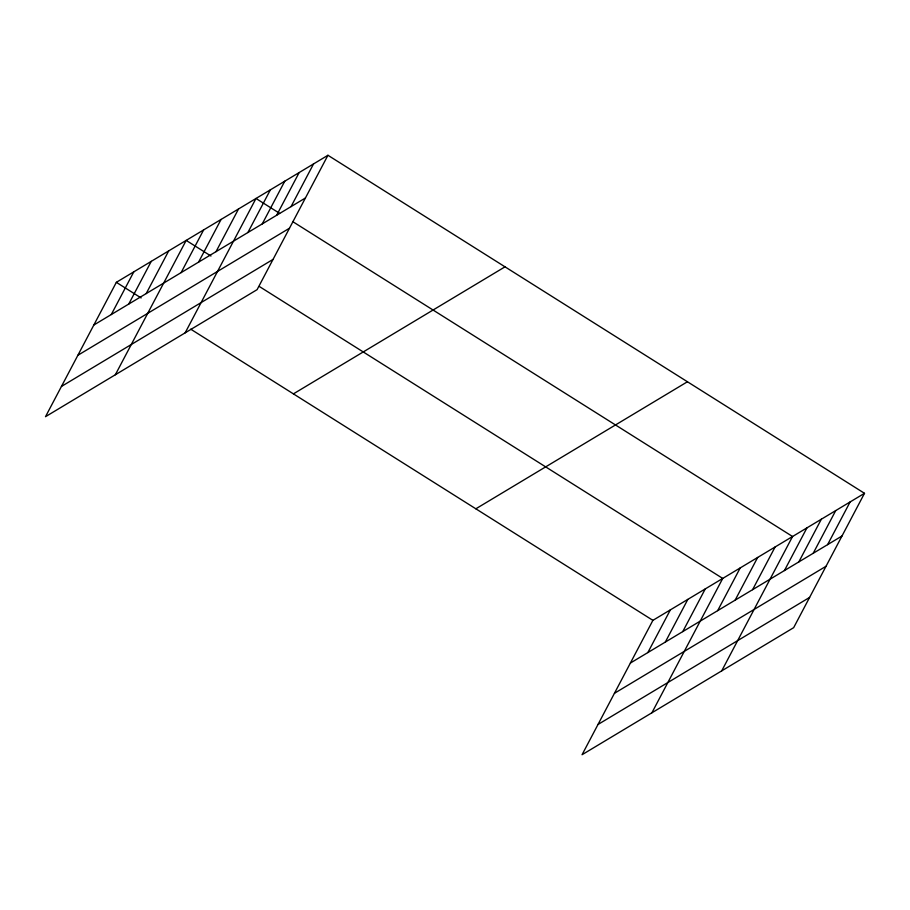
<?xml version="1.0" encoding="UTF-8"?>
<svg xmlns="http://www.w3.org/2000/svg" width="910" height="910" viewBox="0 0 910 910"><rect width="100%" height="100%" fill="white"/><g stroke="black" fill="none" stroke-linecap="round" stroke-linejoin="round"><path stroke-width="1.36" d="M327.941 155.28L116.343 282.327L45.5 416.689L257.098 289.653L327.941 155.28L864.5 493.311L793.657 627.672L582.059 754.72L652.902 620.347L864.5 493.311M111.293 314.541L133.804 271.84M128.742 304.054L151.253 261.363M146.203 293.577L168.714 250.876M115.331 374.772L186.175 240.399L210.961 256.017M181.113 272.613L203.624 229.923M198.573 262.137L221.085 219.435M216.023 251.649L238.534 208.959M185.151 332.844L255.994 198.471L279.609 213.35M247.873 232.539L270.384 189.837M262.262 223.894L284.773 181.192M276.651 215.261L299.162 172.559M291.041 206.615L313.552 163.914M647.852 652.572L670.363 609.871M665.312 642.085L687.823 599.394M682.762 631.608L705.273 588.907M651.89 712.792L722.733 578.43L259.361 286.502M717.671 610.644L740.194 567.942M735.132 600.168L757.643 557.466M752.593 589.68L775.104 546.99M721.71 670.875L792.553 536.502L292.588 221.528M784.431 570.559L806.942 527.868M798.821 561.925L821.332 519.223M813.21 553.28L835.721 510.59M827.599 544.646L850.111 501.945M93.832 325.018L305.43 197.982M77.885 355.275L289.471 228.228M61.448 386.443L273.046 259.395M293.407 393.871L505.004 266.835M475.839 508.804L687.437 381.756M630.391 663.049L841.989 536.001M614.443 693.306L826.041 566.259M598.018 724.474L809.604 597.426M116.343 282.327L141.13 297.945M190.713 329.17L652.902 620.347"/></g></svg>
